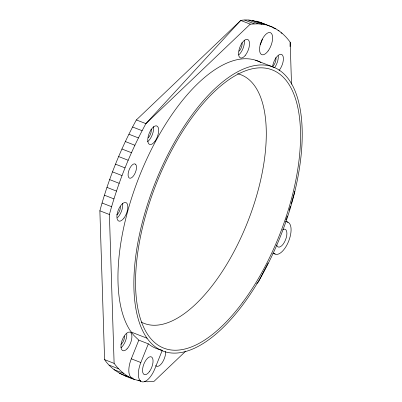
<?xml version="1.0" encoding="UTF-8"?>
<svg xmlns="http://www.w3.org/2000/svg" width="402" height="402" viewBox="0 0 402 402"><rect width="100%" height="100%" fill="white"/><g stroke="black" fill="none" stroke-linecap="round" stroke-linejoin="round"><path stroke-width="0.6" d="M290.043 46.617L290.189 42.23C284.988 34.889 277.797 28.768 269.199 25.854C260.054 22.552 250.712 18.502 240.733 20.442L136.358 119.942C120.68 148.655 108.439 179.237 99.872 210.804L104.585 359.619C112.736 371.93 127.027 377.694 140.79 381.156L137.987 380.066M134.64 379.538C126.263 376.478 119.293 370.503 114.118 363.328L109.404 214.512C117.977 182.935 130.218 152.348 145.901 123.63L240.733 20.442L250.265 24.15L258.169 23.808L265.642 24.834M291.299 203.729L294.872 191.327M286.777 217.698L287.345 215.949M289.234 210.135L290.561 206.065M285.917 220.055L286.561 218.286M133.077 378.192A17.15 7.663 -68.7 0 1 131.308 358.815L138.806 340.137L133.685 335.233L131.218 332.072A152.353 68.079 -68.7 0 1 149.102 154.112A152.353 68.079 -68.7 0 1 261.014 62.541M162.338 350.132L154.82 368.855A17.15 7.663 -68.7 0 1 146.77 380.423L145.308 381.302A17.15 7.663 -68.7 0 1 140.841 362.524L148.338 343.846L138.806 340.137M268.089 263.049L258.496 281.847L256.677 283.581M250.265 24.15L145.901 123.63L136.358 119.942M185.779 351.102L153.966 381.403L147.283 381.774L144.333 381.493M125.107 375.83L127.906 376.563M256.109 21.125L259.667 22.14L272.631 27.21M273.124 27.808L275.928 28.899M252.426 20.442L261.963 24.15M277.963 30.487L279.083 30.919M248.632 20.1L258.169 23.808M280.973 32.833L282.093 33.271M244.733 20.1L254.265 23.808M255.551 60.194L274.767 67.657A152.353 68.079 -68.7 0 1 243.396 304.033A152.353 68.079 -68.7 0 1 135.856 255.32A152.353 68.079 -68.7 0 1 274.767 67.657M132.58 127.002L142.112 130.71M128.906 134.218L138.439 137.926M125.354 141.554L134.886 145.263M121.932 149.001L131.464 152.715M285.747 221.386L287.993 222.261A17.15 7.663 -68.7 0 1 284.928 248.22L283.5 250.089A17.15 7.663 -68.7 0 1 275.214 254.084L272.968 253.215M118.64 156.549L128.173 160.257M115.495 164.172L125.027 167.88M112.49 171.865L122.022 175.573M109.64 179.609L119.173 183.317M106.947 187.387L116.485 191.096M104.419 195.191L113.952 198.9M102.058 203L111.595 206.708M99.872 210.804L109.404 214.512M131.218 332.072L147.107 338.253M131.308 358.815L140.841 362.524M104.585 359.619L114.178 363.408M109.053 365.106L118.59 368.815M113.977 369.644L123.509 373.352M119.339 373.222L128.871 376.93M259.667 22.14L264.747 24.346M285.792 221.261L287.993 222.261M273.013 253.089L275.214 254.084M148.338 343.846L148.71 344.162A152.353 68.079 -68.7 0 0 161.689 350.041M290.189 42.23L291.505 84.204M282.767 229.607A9.527 4.256 -68.7 0 1 285.515 239.899A9.527 4.256 -68.7 0 1 276.621 244.918M237.562 73.722A133.399 59.612 -68.7 0 1 248.23 220.487A133.399 59.612 -68.7 0 1 141.202 322.037M124.484 336.112A5.718 2.553 -68.7 0 1 120.896 344.419M126.791 333.771A9.909 4.427 -68.7 0 1 120.967 347.78M165.629 351.368A9.909 4.427 -68.7 0 1 162.041 362.946A9.909 4.427 -68.7 0 1 155.629 365.518M272.546 66.933A9.909 4.427 -68.7 0 1 278.214 55.36A9.909 4.427 -68.7 0 1 283.385 58.154A9.909 4.427 -68.7 0 1 279.063 70.461M151.142 129.153A5.718 2.553 -68.7 0 1 148.273 137.715M153.443 126.585A9.909 4.427 -68.7 0 1 147.544 141.715M262.37 39.105A11.814 5.281 -68.7 0 1 260.119 44.793M275.832 57.496A5.718 2.553 -68.7 0 1 272.234 66.722M120.414 206.573A5.718 2.553 -68.7 0 1 116.786 214.849M122.625 203.397A9.909 4.427 -68.7 0 1 117.49 217.668M278.259 55.692A9.909 4.427 -68.7 0 1 275.003 67.099M241.969 42.632A5.718 2.553 -68.7 0 1 239.1 51.195M244.3 40.24A9.909 4.427 -68.7 0 1 238.703 54.928M135.6 164.287L134.811 163.865A7.623 3.407 -68.7 0 0 129.278 169.423A7.623 3.407 -68.7 0 0 128.997 177.8L129.781 178.222A7.623 3.407 -68.7 0 0 135.313 172.664A7.623 3.407 -68.7 0 0 135.6 164.287M149.383 371.664A9.527 4.256 -68.7 0 0 151.348 356.881A9.527 4.256 -68.7 0 0 142.66 368.614A9.527 4.256 -68.7 0 0 149.383 371.664M242.888 302.128A149.303 66.717 -68.7 0 0 273.631 70.486A149.303 66.717 -68.7 0 0 137.499 254.391A149.303 66.717 -68.7 0 0 242.888 302.128M127.007 348.886A9.909 4.427 -68.7 0 0 130.861 332.776A9.909 4.427 -68.7 0 0 121.434 342.589A9.909 4.427 -68.7 0 0 127.007 348.886M154.986 141.218A9.909 4.427 -68.7 0 0 156.815 125.967A9.909 4.427 -68.7 0 0 147.851 138.409A9.909 4.427 -68.7 0 0 154.986 141.218M123.982 218.045A9.909 4.427 -68.7 0 0 126.077 202.638A9.909 4.427 -68.7 0 0 117.022 214.784A9.909 4.427 -68.7 0 0 123.982 218.045M268.114 50.943A11.814 5.281 -68.7 0 0 270.435 32.673A11.814 5.281 -68.7 0 0 259.697 47.356A11.814 5.281 -68.7 0 0 268.114 50.943M245.21 55.471A9.909 4.427 -68.7 0 0 248.084 39.682A9.909 4.427 -68.7 0 0 238.828 50.868A9.909 4.427 -68.7 0 0 245.21 55.471"/></g></svg>
